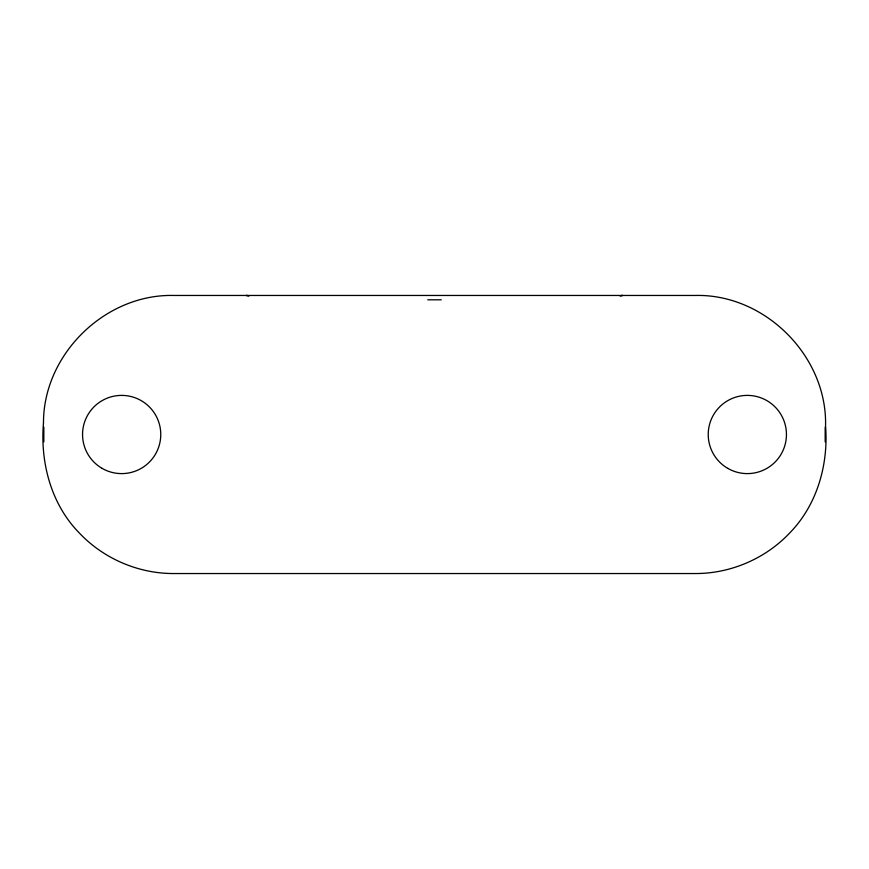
<?xml version="1.0" encoding="UTF-8"?>
<svg xmlns="http://www.w3.org/2000/svg" width="869" height="869" viewBox="0 0 869 869"><rect width="100%" height="100%" fill="white"/><g stroke="black" fill="none" stroke-linecap="round" stroke-linejoin="round"><path stroke-width="1.3" d="M43.83 427.157L43.83 441.843M825.17 441.843L825.17 427.157M427.754 299.805L441.246 299.805M43.483 422.921C40.104 462.427 51.01 504.161 79.275 532.947C103.476 558.648 138.497 573.681 173.8 573.54L695.2 573.54C730.503 573.681 765.524 558.648 789.725 532.947C817.186 504.867 828.591 464.426 825.55 425.81C827.321 356.16 764.85 293.689 695.2 295.46L173.8 295.46C105.214 293.776 43.309 354.302 43.483 422.921M621.954 295.536L619.847 295.764L622.747 295.46L621.954 295.536M247.046 295.536L246.253 295.46L249.153 295.764L247.046 295.536M727.787 468.369A39.105 39.105 0 0 0 786.445 434.5A39.105 39.105 0 0 0 727.787 400.631A39.105 39.105 0 0 0 727.787 468.369M102.107 468.369A39.105 39.105 0 0 0 160.765 434.5A39.105 39.105 0 0 0 102.107 400.631A39.105 39.105 0 0 0 102.107 468.369"/></g></svg>
